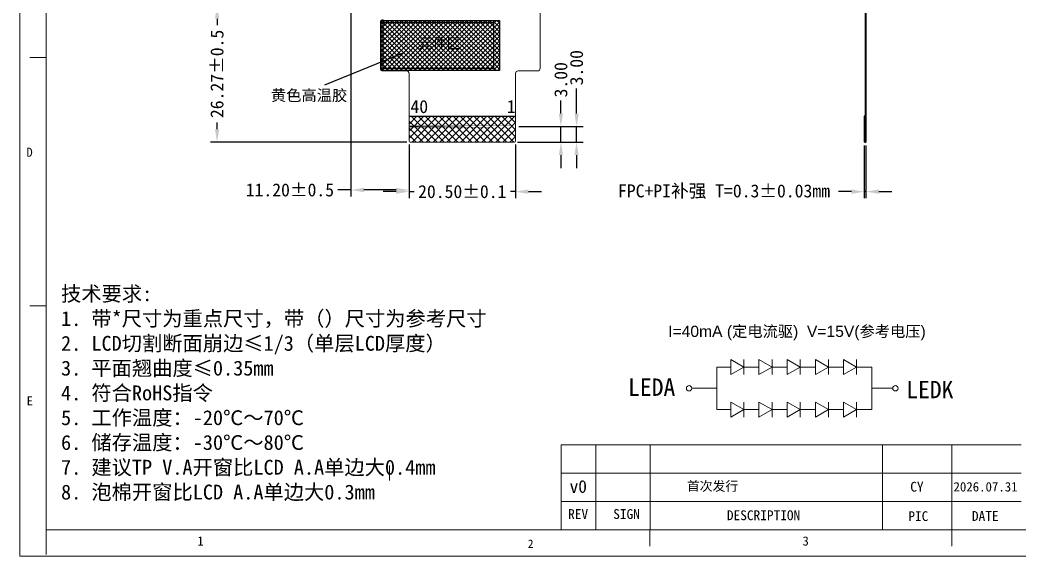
# Model space of a CAD drawing. Header units: millimetres. Extents: x 3060 to 3419, y -4239 to -3990.
# Drawn here: x 3060.2 to 3252.6, y -4239.5 to -4136.3 of the extents above; entities that cross this region are included whole.
import ezdxf
from ezdxf.enums import TextEntityAlignment as Align

# ---------------------------------------------------------------- set-up
doc = ezdxf.new("R2010")
doc.units = ezdxf.units.MM
doc.layers.add('BZ', color=8, linetype='Continuous', lineweight=9)
doc.layers.add('DIM', color=3, linetype='Continuous', lineweight=13)
doc.layers.add('FPC', color=30, linetype='Continuous')
doc.layers.add('TP_FPC', color=62, linetype='Continuous')
doc.styles.get("Standard").update_dxf_attribs({"font": ''})
doc.styles.add('宋体', font='')
doc.styles.get('Standard').set_extended_font_data('KaiTi_GB2312')
doc.styles.get('宋体').set_extended_font_data('SimSun')
doc.dimstyles.new('ISO-25', dxfattribs={"dimtxt": 2.5, "dimasz": 2.5, "dimexe": 1.25, "dimexo": 0.625, "dimtad": 1, "dimtxsty": 'Standard', "dimcen": 2.5, "dimadec": 0, "dimazin": 0, "dimtfac": 1, "dimtmove": 0, "dimatfit": 3, "dimfxl": 1, "dimarcsym": 0})

# ---------------------------------------------------------------- blocks, each defined once
blk = doc.blocks.new('*D21')
at = {"layer": 'Defpoints', "color": 0}
for p in [(3135.14, -4159.61), (3155.64, -4159.61), (3155.64, -4169.34)]:
    blk.add_point(p, dxfattribs=at)
at = {"layer": 'FPC', "color": 3, "lineweight": -2}
for p, q in [((3135.14, -4160.23), (3135.14, -4170.59)), ((3155.64, -4160.23), (3155.64, -4170.59)), ((3132.64, -4169.34), (3130.14, -4169.34)), ((3135.14, -4169.34), (3136.1, -4169.34)), ((3155.64, -4169.34), (3154.68, -4169.34)), ((3158.14, -4169.34), (3160.64, -4169.34))]:
    blk.add_line(p, q, dxfattribs=at)
at = {"layer": 'FPC', "color": 3}
for points in [[(3132.64, -4168.92), (3132.64, -4169.76), (3135.14, -4169.34)], [(3158.14, -4168.92), (3158.14, -4169.76), (3155.64, -4169.34)]]:
    blk.add_solid(points, dxfattribs=at)
at = {"layer": 'FPC', "color": 7, "insert": (3145.39, -4169.34), "char_height": 2.5, "attachment_point": 5, "style": '宋体'}
blk.add_mtext('20.50%%P0.1', dxfattribs=at)
blk = doc.blocks.new('*D24')
at = {"layer": 'Defpoints', "color": 0}
for p in [(3155.64, -4156.81), (3167.41, -4156.81), (3155.44, -4159.81)]:
    blk.add_point(p, dxfattribs=at)
at = {"layer": 'FPC', "color": 3, "lineweight": -2}
for p, q in [((3167.41, -4154.31), (3167.41, -4149.49)), ((3156.26, -4156.81), (3168.66, -4156.81)), ((3167.41, -4159.81), (3167.41, -4156.81)), ((3156.06, -4159.81), (3168.66, -4159.81)), ((3167.41, -4162.31), (3167.41, -4164.81))]:
    blk.add_line(p, q, dxfattribs=at)
at = {"layer": 'FPC', "color": 3}
for points in [[(3167, -4154.31), (3167.83, -4154.31), (3167.41, -4156.81)], [(3167, -4162.31), (3167.83, -4162.31), (3167.41, -4159.81)]]:
    blk.add_solid(points, dxfattribs=at)
at = {"layer": 'FPC', "color": 7, "insert": (3167.41, -4145.48), "char_height": 2.5, "attachment_point": 5, "rotation": 90, "style": '宋体'}
blk.add_mtext('3.00', dxfattribs=at)
blk = doc.blocks.new('*D25')
at = {"layer": 'Defpoints', "color": 0}
for p in [(3155.64, -4156.81), (3164.39, -4156.81), (3155.44, -4159.81)]:
    blk.add_point(p, dxfattribs=at)
at = {"layer": 'FPC', "color": 3, "lineweight": -2}
for p, q in [((3164.39, -4154.31), (3164.39, -4151.81)), ((3156.26, -4156.81), (3165.64, -4156.81)), ((3164.39, -4159.81), (3164.39, -4156.81)), ((3156.06, -4159.81), (3165.64, -4159.81)), ((3164.39, -4162.31), (3164.39, -4164.81))]:
    blk.add_line(p, q, dxfattribs=at)
at = {"layer": 'FPC', "color": 3}
for points in [[(3163.98, -4154.31), (3164.81, -4154.31), (3164.39, -4156.81)], [(3163.98, -4162.31), (3164.81, -4162.31), (3164.39, -4159.81)]]:
    blk.add_solid(points, dxfattribs=at)
at = {"layer": 'FPC', "color": 7, "insert": (3164.39, -4147.8), "char_height": 2.5, "attachment_point": 5, "rotation": 90, "style": '宋体'}
blk.add_mtext('3.00', dxfattribs=at)
blk = doc.blocks.new('*D26')
at = {"layer": 'Defpoints', "color": 0}
for p in [(3222.83, -4159.81), (3223.13, -4159.81), (3223.13, -4169.34)]:
    blk.add_point(p, dxfattribs=at)
at = {"layer": 'FPC', "color": 3, "lineweight": -2}
for p, q in [((3222.83, -4160.43), (3222.83, -4170.59)), ((3223.13, -4160.43), (3223.13, -4170.59)), ((3220.33, -4169.34), (3217.83, -4169.34)), ((3223.13, -4169.34), (3222.83, -4169.34)), ((3225.63, -4169.34), (3228.13, -4169.34))]:
    blk.add_line(p, q, dxfattribs=at)
at = {"layer": 'FPC', "color": 3}
for points in [[(3220.33, -4168.92), (3220.33, -4169.76), (3222.83, -4169.34)], [(3225.63, -4168.92), (3225.63, -4169.76), (3223.13, -4169.34)]]:
    blk.add_solid(points, dxfattribs=at)
at = {"layer": 'FPC', "color": 7, "insert": (3195.8, -4169.34), "char_height": 2.5, "attachment_point": 5, "style": '宋体'}
blk.add_mtext('FPC+PI{\\fSimSun|b0|i0|c134|p2;补强} T=0.3%%P0.03mm', dxfattribs=at)
blk = doc.blocks.new('*D27')
at = {"layer": 'Defpoints', "color": 0}
for p in [(3098.16, -4133.54), (3123.94, -4133.54), (3135.34, -4159.81)]:
    blk.add_point(p, dxfattribs=at)
at = {"layer": 'FPC', "color": 3, "lineweight": -2}
for p, q in [((3123.31, -4133.54), (3096.91, -4133.54)), ((3098.16, -4136.04), (3098.16, -4137.31)), ((3098.16, -4157.31), (3098.16, -4156.03)), ((3134.71, -4159.81), (3096.91, -4159.81))]:
    blk.add_line(p, q, dxfattribs=at)
at = {"layer": 'FPC', "color": 3}
for points in [[(3097.75, -4136.04), (3098.58, -4136.04), (3098.16, -4133.54)], [(3097.75, -4157.31), (3098.58, -4157.31), (3098.16, -4159.81)]]:
    blk.add_solid(points, dxfattribs=at)
at = {"layer": 'FPC', "color": 7, "insert": (3098.16, -4146.67), "char_height": 2.5, "attachment_point": 5, "rotation": 90, "style": '宋体'}
blk.add_mtext('26.27%%P0.5', dxfattribs=at)
blk = doc.blocks.new('*D28')
at = {"layer": 'Defpoints', "color": 0}
for p in [(3123.94, -4133.54), (3135.14, -4159.61), (3123.94, -4169.02)]:
    blk.add_point(p, dxfattribs=at)
at = {"layer": 'FPC', "color": 3, "lineweight": -2}
for p, q in [((3123.94, -4134.16), (3123.94, -4170.27)), ((3135.14, -4160.23), (3135.14, -4170.27)), ((3123.94, -4169.02), (3121.44, -4169.02)), ((3132.64, -4169.02), (3126.44, -4169.02))]:
    blk.add_line(p, q, dxfattribs=at)
at = {"layer": 'FPC', "color": 3}
for points in [[(3126.44, -4168.6), (3126.44, -4169.44), (3123.94, -4169.02)], [(3132.64, -4168.6), (3132.64, -4169.44), (3135.14, -4169.02)]]:
    blk.add_solid(points, dxfattribs=at)
at = {"layer": 'FPC', "color": 7, "insert": (3112.19, -4169.02), "char_height": 2.5, "attachment_point": 5, "style": '宋体'}
blk.add_mtext('11.20%%P0.5', dxfattribs=at)

msp = doc.modelspace()

# ---------------------------------------------------------------- hatches: boundary and pattern name
h = msp.add_hatch()
h.set_pattern_fill('ANSI37', color=2, scale=0.2, style=0)
h.paths.add_polyline_path([(3129.779, -4136.366), (3152.551, -4136.366), (3152.551, -4146.015), (3129.779, -4146.015)])
at = {"layer": 'FPC'}
h = msp.add_hatch(dxfattribs=at)
h.set_pattern_fill('ANSI37', color=1, scale=0.3, style=0)
h.set_pattern_definition([(45, (-236.8874, 33.9059), (-0.67351921, 0.67351921), []), (135, (-236.8874, 33.9059), (-0.67351921, -0.67351921), [])])
h.paths.add_polyline_path([(3155.638, -4154.81), (3135.138, -4154.81), (3135.138, -4159.61, 0.4142136), (3135.338, -4159.81), (3155.438, -4159.81, 0.4142136), (3155.638, -4159.61)])

# ---------------------------------------------------------------- linework, layer by layer
at = {"color": 7, "linetype": 'Continuous', "lineweight": 0}
for p, q in [((3060.2, -3990.103), (3060.2, -4239.479)), ((3060.2, -4239.479), (3419.149, -4239.479))]:
    msp.add_line(p, q, dxfattribs=at)
at = {"linetype": 'Continuous', "lineweight": 0}
for p, q in [((3065.238, -3999.906), (3065.238, -4239.206)), ((3065.238, -4143.486), (3062.089, -4143.486)), ((3065.238, -4191.346), (3062.089, -4191.346)), ((3131.398, -4222.066), (3131.398, -4224.929)), ((3065.238, -4234.441), (3414.111, -4234.441)), ((3181.537, -4234.441), (3181.537, -4237.59)), ((3239.687, -4234.441), (3239.687, -4237.59))]:
    msp.add_line(p, q, dxfattribs=at)
at = {"color": 4, "linetype": 'Continuous', "lineweight": 0}
for p, q in [((3065.238, -4234.441), (3065.238, -4198.872)), ((3253.025, -4218.09), (3164.441, -4218.09)), ((3164.441, -4218.09), (3164.441, -4234.441)), ((3171.148, -4218.09), (3171.148, -4234.441)), ((3181.592, -4218.09), (3181.592, -4234.441)), ((3226.324, -4234.441), (3226.324, -4218.09)), ((3239.674, -4218.09), (3239.674, -4234.441)), ((3253.025, -4223.54), (3164.441, -4223.54)), ((3253.025, -4228.991), (3164.441, -4228.991)), ((3253.025, -4234.441), (3144.931, -4234.441))]:
    msp.add_line(p, q, dxfattribs=at)
at = {"color": 7, "lineweight": 0}
msp.add_line((3224.259, -4207.199), (3228.304, -4207.199), dxfattribs=at)
at = {"color": 2}
msp.add_lwpolyline([(3129.779, -4136.366), (3152.551, -4136.366), (3152.551, -4146.015), (3129.779, -4146.015)], close=True, dxfattribs=at)
at = {"color": 1}
msp.add_lwpolyline([(3130.133, -4136.807), (3151.396, -4136.807), (3151.396, -4145.643), (3130.133, -4145.643)], close=True, dxfattribs=at)
at = {"color": 7, "lineweight": 0}
for points in [[(3199.634, -4203.1), (3197.114, -4201.646), (3197.114, -4204.555), (3199.634, -4203.1), (3202.543, -4203.1)], [(3199.634, -4204.555), (3199.634, -4201.646)], [(3205.063, -4203.1), (3202.543, -4201.646), (3202.543, -4204.555), (3205.063, -4203.1), (3207.972, -4203.1)], [(3205.063, -4204.555), (3205.063, -4201.646)], [(3210.492, -4203.1), (3207.972, -4201.646), (3207.972, -4204.555), (3210.492, -4203.1), (3213.401, -4203.1)], [(3210.492, -4204.555), (3210.492, -4201.646)], [(3215.92, -4203.1), (3213.401, -4201.646), (3213.401, -4204.555), (3215.92, -4203.1), (3218.83, -4203.1)], [(3215.92, -4204.555), (3215.92, -4201.646)], [(3221.349, -4203.1), (3218.83, -4201.646), (3218.83, -4204.555), (3221.349, -4203.1), (3224.259, -4203.1), (3224.259, -4211.298), (3221.349, -4211.298), (3218.83, -4212.752), (3218.83, -4209.843), (3221.349, -4211.298)], [(3221.349, -4204.555), (3221.349, -4201.646)], [(3197.114, -4203.1), (3194.438, -4203.1), (3194.438, -4211.298), (3197.114, -4211.298)], [(3194.438, -4207.199), (3189.591, -4207.199)], [(3199.634, -4211.298), (3197.114, -4209.843), (3197.114, -4212.752), (3199.634, -4211.298), (3202.543, -4211.298)], [(3199.634, -4212.752), (3199.634, -4209.843)], [(3205.063, -4211.298), (3202.543, -4209.843), (3202.543, -4212.752), (3205.063, -4211.298), (3207.972, -4211.298)], [(3205.063, -4212.752), (3205.063, -4209.843)], [(3210.492, -4211.298), (3207.972, -4209.843), (3207.972, -4212.752), (3210.492, -4211.298), (3213.401, -4211.298)], [(3210.492, -4212.752), (3210.492, -4209.843)], [(3215.92, -4211.298), (3213.401, -4209.843), (3213.401, -4212.752), (3215.92, -4211.298), (3218.83, -4211.298)], [(3215.92, -4212.752), (3215.92, -4209.843)], [(3221.349, -4212.752), (3221.349, -4209.843)]]:
    msp.add_lwpolyline(points, dxfattribs=at)
for centre in [(3189.077, -4207.199), (3228.817, -4207.199)]:
    msp.add_circle(centre, 0.514, dxfattribs=at)
at = {"layer": 'FPC', "color": 30}
for p, q in [((3223.01, -4130.868), (3223.01, -4159.81)), ((3223.13, -4130.868), (3223.13, -4159.81))]:
    msp.add_line(p, q, dxfattribs=at)
at = {"layer": 'FPC', "lineweight": 5}
for p, q in [((3160.388, -4145.589), (3160.388, -4134.505)), ((3129.633, -4136.72), (3129.633, -4145.589)), ((3130.133, -4146.089), (3134.638, -4146.089)), ((3135.138, -4146.589), (3135.138, -4159.61)), ((3155.638, -4159.61), (3155.638, -4146.589)), ((3156.138, -4146.089), (3159.888, -4146.089)), ((3135.338, -4159.81), (3155.438, -4159.81))]:
    msp.add_line(p, q, dxfattribs=at)
at = {"layer": 'FPC', "color": 1}
for p, q in [((3135.138, -4154.81), (3155.638, -4154.81)), ((3222.83, -4154.81), (3222.83, -4159.81)), ((3223.01, -4154.81), (3222.83, -4154.81)), ((3223.13, -4154.81), (3223.01, -4154.81)), ((3223.01, -4159.81), (3222.83, -4159.81)), ((3223.01, -4159.81), (3223.13, -4159.81)), ((3223.13, -4159.81), (3223.01, -4159.81))]:
    msp.add_line(p, q, dxfattribs=at)
at = {"layer": 'FPC', "color": 7}
msp.add_lwpolyline([(3155.638, -4156.81, 0.3, 0.3, 0), (3135.138, -4156.81, 0, 0, 0)], format="xyseb", close=True, dxfattribs=at)
at = {"layer": 'FPC', "lineweight": 5}
for centre, radius, start, end in [((3130.133, -4136.72), 0.5, 90, 180), ((3130.133, -4145.589), 0.5, 180, 270), ((3134.638, -4146.589), 0.5, 359.99981, 90), ((3156.138, -4146.589), 0.5, 90, 180), ((3159.888, -4145.589), 0.5, 270, 0), ((3135.338, -4159.61), 0.2, 180, 270), ((3155.438, -4159.61), 0.2, 270, 0)]:
    msp.add_arc(centre, radius, start, end, dxfattribs=at)

# ---------------------------------------------------------------- texts
at = {"color": 4, "linetype": 'Continuous', "lineweight": 0, "style": '宋体'}
for s, height, p in [('D', 1.763, (3061.448, -4162.635)), ('E', 1.763, (3061.479, -4210.502)), ('1', 1.763, (3094.366, -4237.464)), ('2', 1.603, (3158.016, -4237.91)), ('3', 1.763, (3210.934, -4237.469))]:
    msp.add_text(s, height=height, dxfattribs=at).set_placement(p)
at = {"color": 7, "lineweight": 0, "style": '宋体'}
for s, p in [('LEDA', (3181.878, -4206.976)), ('LEDK', (3235.449, -4207.431))]:
    msp.add_text(s, height=3.338, dxfattribs=at).set_placement(p, align=Align.MIDDLE_CENTER)
at = {"color": 1, "linetype": 'Continuous', "lineweight": 0, "style": '宋体'}
msp.add_text('v0', height=2.4484, dxfattribs=at).set_placement((3167.736, -4226.094), align=Align.MIDDLE_CENTER)
at = {"color": 4, "linetype": 'Continuous', "lineweight": 0, "style": '宋体'}
for s, p in [('CY', (3232.962, -4226.139)), ('PIC', (3233.236, -4231.808))]:
    msp.add_text(s, height=1.8892, rotation=0.26479, dxfattribs=at).set_placement(p, align=Align.MIDDLE_CENTER)
for s, height, p in [('REV', 1.8892, (3167.704, -4231.4)), ('SIGN', 1.8892, (3177.034, -4231.4)), ('DESCRIPTION', 1.88921, (3203.422, -4231.638)), ('DATE', 1.8892, (3246.126, -4231.778))]:
    msp.add_text(s, height=height, dxfattribs=at).set_placement(p, align=Align.MIDDLE_CENTER)
at = {"color": 2, "lineweight": 0, "attachment_point": 5, "style": '宋体'}
for s, insert, char_height, width in [('{\\C1;首次发行}', (3193.589, -4226.123), 1.8139, 44.7317), ('{\\C1;2026.07.31}', (3246.179, -4226.166), 1.81389, 13.35041)]:
    msp.add_mtext(s, dxfattribs=dict(at, insert=insert, char_height=char_height, width=width))
at = {"layer": 'BZ', "color": 1, "lineweight": 30, "width": 52.57259, "attachment_point": 5, "style": '宋体'}
for s, insert, char_height in [('黄色高温胶', (3115.882, -4150.925), 2.1545), ('{\\fArial|b0|i0|c0|p32;I=\\fArial|b0|i0|c134|p32;40\\fArial|b0|i0|c0|p32;mA (\\fSimSun|b0|i0|c134|p50;定电流驱\\fArial|b0|i0|c0|p32;)\\fArial|b0|i0|c134|p32;  \\fArial|b0|i0|c0|p32;V=\\fArial|b0|i0|c134|p32;15\\fArial|b0|i0|c0|p32;V(\\fSimSun|b0|i0|c134|p50;参考电压\\fArial|b0|i0|c0|p32;)}', (3209.861, -4196.552), 2.154464)]:
    msp.add_mtext(s, dxfattribs=dict(at, insert=insert, char_height=char_height))
at = {"layer": 'DIM', "lineweight": 0, "insert": (3068.108, -4187.562), "char_height": 2.86244, "width": 123.31996, "attachment_point": 1, "style": '宋体'}
msp.add_mtext('{\\C0;技术要求:\\P1. 带*尺寸为重点尺寸，带（）尺寸为参考尺寸\\P2. LCD切割断面崩边≤1/3（单层LCD厚度）\\P3. 平面翘曲度≤0.35mm\\P4. 符合RoHS指令\\P5. 工作温度：-20℃～70℃ \\P6. 储存温度：-30℃～80℃\\P7. 建议TP V.A开窗比LCD A.A单边大0.4mm\\P8. 泡棉开窗比LCD A.A单边大0.3mm}', dxfattribs=at)
at = {"layer": 'FPC', "color": 6, "linetype": 'Continuous', "lineweight": 5, "style": '宋体'}
for s, p in [('40', (3137.112, -4152.961, -5690.914)), ('1', (3154.802, -4152.958, -5690.914))]:
    msp.add_text(s, height=2.5, dxfattribs=at).set_placement(p, align=Align.MIDDLE_CENTER)
at = {"layer": 'TP_FPC', "color": 1, "insert": (3141.016, -4140.884), "char_height": 2, "width": 9, "attachment_point": 5, "style": '宋体'}
msp.add_mtext('元件区', dxfattribs=at)

# ---------------------------------------------------------------- dimensions: what is measured, and where the dimension line sits
at = {"layer": 'FPC', "color": 30}
dim = msp.add_linear_dim(base=(3098.163, -4133.538), p1=(3135.338, -4159.81), p2=(3123.938, -4133.538), angle=90, text='<>%%P0.5', dimstyle='ISO-25', override={"dimtad": 0, "dimzin": 0, "dimdsep": 46, "dimtxsty": '宋体', "dimclrd": 3, "dimclre": 3, "dimclrt": 7}, dxfattribs=at)
dim.commit()
dim.dimension.update_dxf_attribs({"geometry": '*D27', "text_midpoint": (3098.163, -4146.674)})
dim = msp.add_linear_dim(base=(3123.938, -4169.02), p1=(3135.138, -4159.607), p2=(3123.938, -4133.538), text='<>%%P0.5', dimstyle='ISO-25', override={"dimtad": 0, "dimzin": 0, "dimdsep": 46, "dimtxsty": '宋体', "dimclrd": 3, "dimclre": 3, "dimclrt": 7}, dxfattribs=at)
dim.commit()
dim.dimension.update_dxf_attribs({"geometry": '*D28', "text_midpoint": (3112.188, -4169.02), "dimtype": 160})
at = {"layer": 'FPC', "color": 2}
dim = msp.add_linear_dim(base=(3167.415, -4156.81), p1=(3155.438, -4159.81), p2=(3155.638, -4156.81), angle=90, dimstyle='ISO-25', override={"dimtad": 0, "dimzin": 0, "dimdsep": 46, "dimtxsty": '宋体', "dimclrd": 3, "dimclre": 3, "dimclrt": 7}, dxfattribs=at)
dim.commit()
dim.dimension.update_dxf_attribs({"geometry": '*D24', "text_midpoint": (3167.415, -4145.485), "dimtype": 160})
dim = msp.add_linear_dim(base=(3164.394, -4156.81), p1=(3155.438, -4159.81), p2=(3155.638, -4156.81), angle=90, dimstyle='ISO-25', override={"dimtad": 0, "dimzin": 0, "dimdsep": 46, "dimtxsty": '宋体', "dimclrd": 3, "dimclre": 3, "dimclrt": 7}, dxfattribs=at)
dim.commit()
dim.dimension.update_dxf_attribs({"geometry": '*D25', "text_midpoint": (3164.394, -4147.805)})
dim = msp.add_linear_dim(base=(3155.638, -4169.34), p1=(3135.138, -4159.61), p2=(3155.638, -4159.61), text='<>%%P0.1', dimstyle='ISO-25', override={"dimtad": 0, "dimzin": 0, "dimdsep": 46, "dimtxsty": '宋体', "dimclrd": 3, "dimclre": 3, "dimclrt": 7}, dxfattribs=at)
dim.commit()
dim.dimension.update_dxf_attribs({"geometry": '*D21', "text_midpoint": (3145.388, -4169.34)})
dim = msp.add_linear_dim(base=(3223.13, -4169.34), p1=(3222.83, -4159.81), p2=(3223.13, -4159.81), text='FPC+PI{\\fSimSun|b0|i0|c134|p2;补强} T=0.3%%P0.03mm', dimstyle='ISO-25', override={"dimtad": 0, "dimdsep": 46, "dimtxsty": '宋体', "dimclrd": 3, "dimclre": 3, "dimclrt": 7}, dxfattribs=at)
dim.commit()
dim.dimension.update_dxf_attribs({"geometry": '*D26', "text_midpoint": (3195.802, -4169.34), "dimtype": 160})

# ---------------------------------------------------------------- leaders
at = {"color": 2}
msp.add_leader([(3134.121, -4142.644), (3118.868, -4148.841)], dimstyle='ISO-25', override={"dimgap": 0.625, "dimtad": 0, "dimzin": 0, "dimdsep": 46, "dimtxsty": '宋体', "dimclrd": 3, "dimclre": 3, "dimclrt": 7}, dxfattribs=at)

doc.saveas('drawing.dxf')
